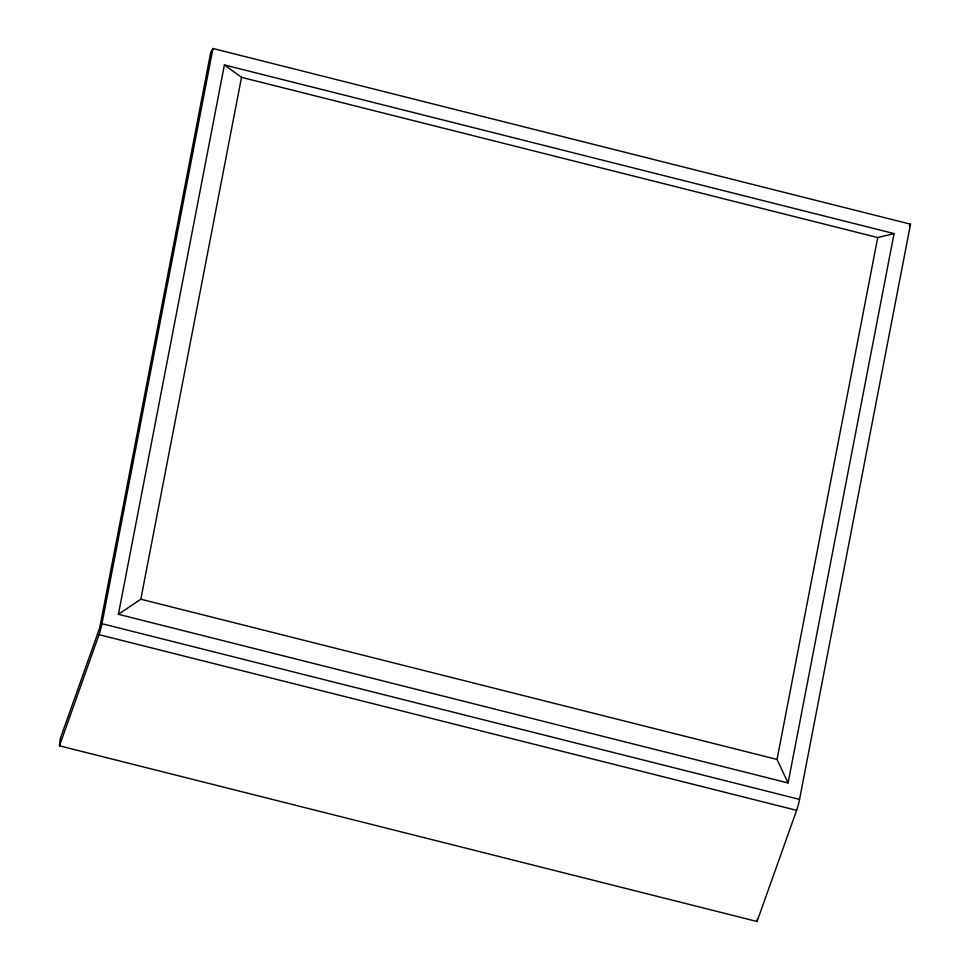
<?xml version="1.0" encoding="UTF-8"?>
<svg xmlns="http://www.w3.org/2000/svg" width="970" height="970" viewBox="0 0 970 970"><rect width="100%" height="100%" fill="white"/><g stroke="black" fill="none" stroke-linecap="round" stroke-linejoin="round"><path stroke-width="1.45" d="M59.485 745.809L60.14 739.007L99.692 627.869L210.66 52.671L212.939 48.5L910.515 224.191L799.547 799.389A10.864 1.309 -75.9 0 1 796.625 810.35L757.061 921.5L59.485 745.809L99.037 634.671A10.864 1.309 -75.9 0 0 101.959 623.698L212.939 48.5M757.061 921.5L757.327 918.784M118.413 614.301L224.397 64.929L894.073 233.588L788.089 782.96L118.413 614.301L140.832 599.217L241.518 77.321L224.397 64.929M788.089 782.96L777.031 759.449L877.717 237.553L894.073 233.588M909.387 226.277L910.515 224.191M241.518 77.321L877.717 237.553M140.832 599.217L777.031 759.449M101.959 623.698L799.547 799.389M99.037 634.671L796.625 810.35"/></g></svg>
